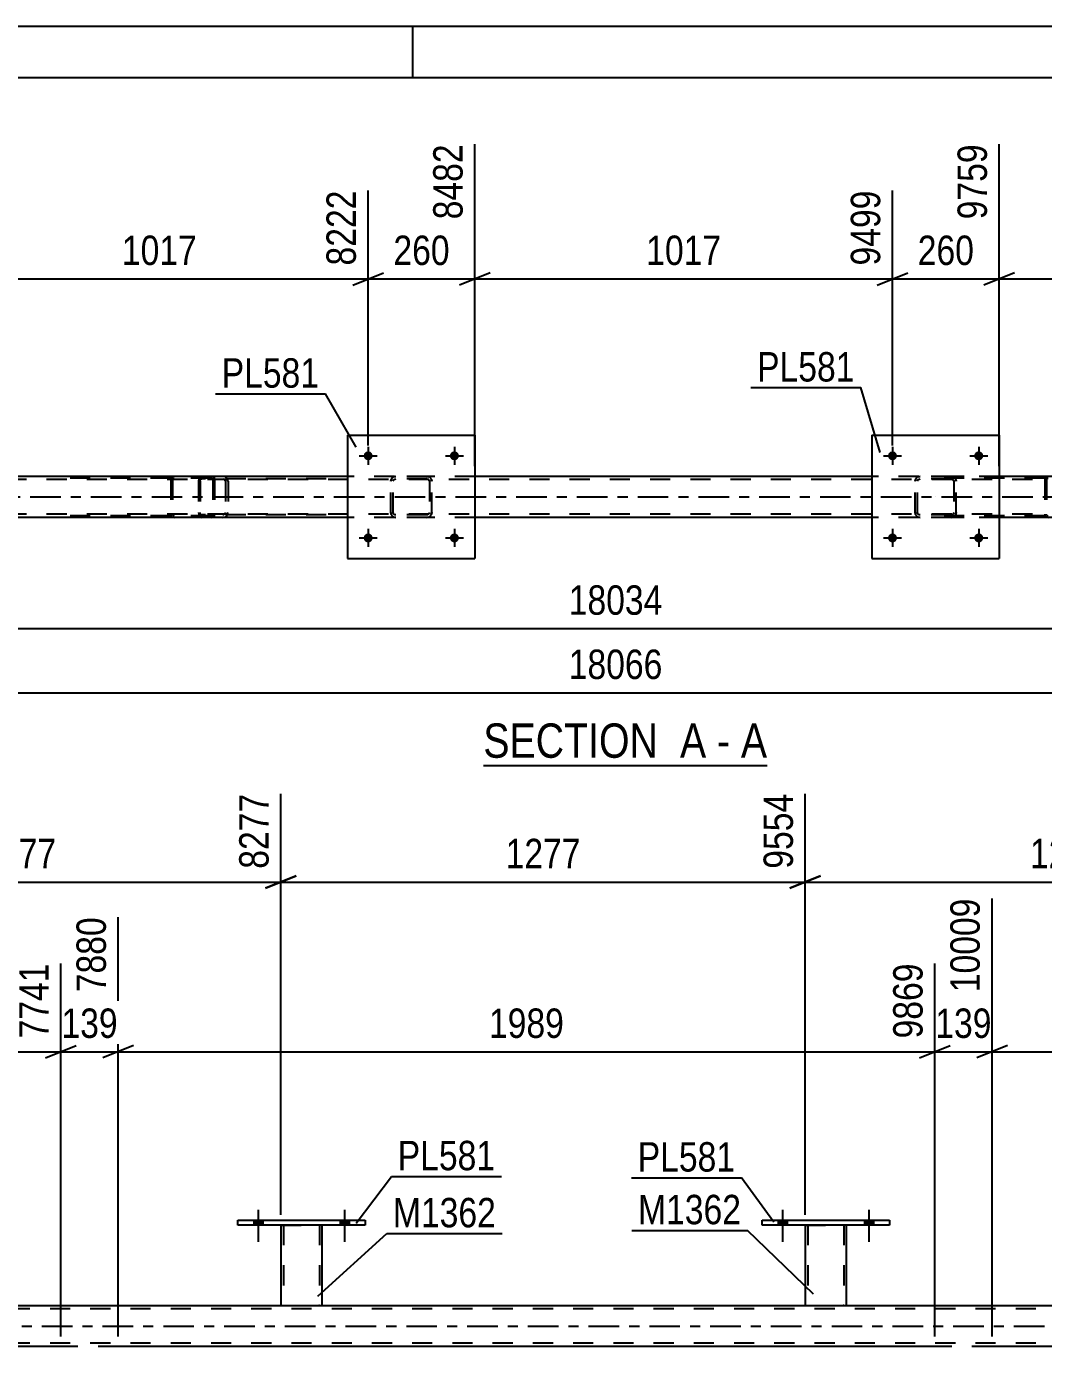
# Model space of a CAD drawing. Header units: millimetres. Extents: x 0 to 841, y 0 to 594.
# Drawn here: x 383.3 to 482.4, y 465.4 to 594 of the extents above; entities that cross this region are included whole.
import ezdxf

# ---------------------------------------------------------------- set-up
doc = ezdxf.new("R2010")
doc.units = ezdxf.units.MM
doc.linetypes.add('DXK_LINE_DOT2', pattern=[3.9198, 1.9599, -1.9599])
doc.linetypes.add('DXK_LINE_DOT3', pattern=[5.9187, 2.979, -0.9799, 0.9799, -0.9799])
doc.styles.add('Arial Narrow', font='ARIALN.TTF', dxfattribs={"height": 0.2})

# ---------------------------------------------------------------- blocks, each defined once
blk = doc.blocks.new('Unknown-318884897-1133')
at = {"color": 5, "linetype": 'Continuous'}
for p, q in [((841, 594), (0, 594)), ((421, 589), (421, 594)), ((836, 589), (5, 589))]:
    blk.add_line(p, q, dxfattribs=at)
blk = doc.blocks.new('Unknown-318884897-11 - 2837')
at = {"color": 6, "linetype": 'Continuous'}
blk.add_line((427.86, 522.01), (455.51, 522.01), dxfattribs=at)
at = {"color": 0, "linetype": 'Continuous'}
for points in [[(445.97, 522.76), (445.97, 526.26), (427.86, 526.26), (427.86, 522.76)], [(449.58, 522.76), (449.58, 526.26), (447.02, 526.26), (447.02, 522.76)], [(451.9, 522.76), (451.9, 526.26), (450.63, 526.26), (450.63, 522.76)], [(455.51, 522.76), (455.51, 526.26), (452.95, 526.26), (452.95, 522.76)]]:
    blk.add_wipeout(points, dxfattribs=at)
at = {"color": 7, "linetype": 'Continuous', "style": 'Arial Narrow'}
for s, p in [('SECTION ', (427.86, 522.76)), ('A', (447.02, 522.76)), ('A', (452.95, 522.76)), ('-', (450.63, 522.76))]:
    blk.add_text(s, height=3.34, dxfattribs=at).set_placement(p)
blk = doc.blocks.new('Bolt-318884897-2846 - 2837')
at = {"linetype": 'Continuous'}
for points in [[(417.08, 552.17, -1), (416.2, 552.17, -1)], [(425.48, 552.17, -1), (424.6, 552.17, -1)]]:
    blk.add_hatch(color=1, dxfattribs=at).paths.add_polyline_path(points)
at = {"color": 1, "linetype": 'Continuous'}
for p, q in [((416.64, 553.05), (416.64, 551.29)), ((425.04, 553.05), (425.04, 551.29)), ((415.76, 552.17), (417.52, 552.17)), ((424.16, 552.17), (425.92, 552.17))]:
    blk.add_line(p, q, dxfattribs=at)
blk = doc.blocks.new('Bolt-318884897-2845 - 2837')
at = {"linetype": 'Continuous'}
for points in [[(417.08, 544.17, -1), (416.2, 544.17, -1)], [(425.48, 544.17, -1), (424.6, 544.17, -1)]]:
    blk.add_hatch(color=1, dxfattribs=at).paths.add_polyline_path(points)
at = {"color": 1, "linetype": 'Continuous'}
for p, q in [((415.76, 544.17), (417.52, 544.17)), ((416.64, 545.05), (416.64, 543.29)), ((424.16, 544.17), (425.92, 544.17)), ((425.04, 545.05), (425.04, 543.29))]:
    blk.add_line(p, q, dxfattribs=at)
blk = doc.blocks.new('Bolt-318884897-2847 - 2837')
at = {"linetype": 'Continuous'}
for points in [[(468.16, 544.17, -1), (467.28, 544.17, -1)], [(476.56, 544.17, -1), (475.68, 544.17, -1)]]:
    blk.add_hatch(color=1, dxfattribs=at).paths.add_polyline_path(points)
at = {"color": 1, "linetype": 'Continuous'}
for p, q in [((466.84, 544.17), (468.6, 544.17)), ((467.72, 545.05), (467.72, 543.29)), ((475.24, 544.17), (477, 544.17)), ((476.12, 545.05), (476.12, 543.29))]:
    blk.add_line(p, q, dxfattribs=at)
blk = doc.blocks.new('Bolt-318884897-2848 - 2837')
at = {"linetype": 'Continuous'}
for points in [[(468.16, 552.17, -1), (467.28, 552.17, -1)], [(476.56, 552.17, -1), (475.68, 552.17, -1)]]:
    blk.add_hatch(color=1, dxfattribs=at).paths.add_polyline_path(points)
at = {"color": 1, "linetype": 'Continuous'}
for p, q in [((467.72, 553.05), (467.72, 551.29)), ((476.12, 553.05), (476.12, 551.29)), ((466.84, 552.17), (468.6, 552.17)), ((475.24, 552.17), (477, 552.17))]:
    blk.add_line(p, q, dxfattribs=at)
blk = doc.blocks.new('Part-318884897-2874 - 2837')
at = {"color": 7, "linetype": 'DXK_LINE_DOT2'}
for p, q in [((418.84, 549.69), (418.88, 549.87)), ((418.88, 549.87), (418.84, 549.69)), ((418.84, 546.65), (418.84, 549.69)), ((419.08, 549.69), (419.1, 549.78)), ((419.08, 546.65), (419.08, 549.69)), ((419.1, 549.78), (419.15, 549.86)), ((419.14, 550.13), (419.32, 550.17)), ((419.32, 550.17), (419.14, 550.13)), ((419.15, 549.86), (419.23, 549.91)), ((419.23, 549.91), (419.32, 549.93)), ((422.36, 550.17), (419.32, 550.17)), ((422.36, 549.93), (419.32, 549.93)), ((422.36, 550.17), (422.55, 550.13)), ((422.55, 550.13), (422.36, 550.17)), ((422.36, 549.93), (422.45, 549.91)), ((422.45, 549.91), (422.53, 549.86)), ((422.53, 549.86), (422.58, 549.78)), ((422.58, 549.78), (422.6, 549.69)), ((422.6, 549.69), (422.6, 546.65)), ((422.81, 549.87), (422.84, 549.69)), ((422.84, 549.69), (422.81, 549.87)), ((422.84, 546.65), (422.84, 549.69)), ((418.88, 546.46), (418.84, 546.65)), ((418.84, 546.65), (418.88, 546.46)), ((419.1, 546.55), (419.08, 546.65)), ((419.15, 546.48), (419.1, 546.55)), ((422.58, 546.55), (422.53, 546.48)), ((422.6, 546.65), (422.58, 546.55)), ((422.84, 546.65), (422.81, 546.46)), ((422.81, 546.46), (422.84, 546.65)), ((419.32, 546.17), (419.14, 546.2)), ((419.14, 546.2), (419.32, 546.17)), ((419.23, 546.42), (419.15, 546.48)), ((419.32, 546.41), (419.23, 546.42)), ((422.36, 546.41), (419.32, 546.41)), ((422.36, 546.17), (419.32, 546.17)), ((422.45, 546.42), (422.36, 546.41)), ((422.55, 546.2), (422.36, 546.17)), ((422.36, 546.17), (422.55, 546.2)), ((422.53, 546.48), (422.45, 546.42))]:
    blk.add_line(p, q, dxfattribs=at)
at = {"color": 7, "linetype": 'DXK_LINE_DOT3'}
blk.add_line((420.84, 548.17), (420.84, 548.17), dxfattribs=at)
at = {"color": 7, "linetype": 'DXK_LINE_DOT2'}
for centre, start, end in [((419.32, 549.69), 112.5, 157.5), ((419.32, 549.69), 112.5, 157.5), ((422.36, 549.69), 22.5, 67.5), ((422.36, 549.69), 22.5, 67.5), ((419.32, 546.65), 202.5, 247.5), ((419.32, 546.65), 202.5, 247.5), ((422.36, 546.65), 292.5, 337.5), ((422.36, 546.65), 292.5, 337.5)]:
    blk.add_arc(centre, 0.48, start, end, dxfattribs=at)
blk = doc.blocks.new('Part-318884897-2879 - 2837')
at = {"color": 2, "linetype": 'Continuous'}
for p, q in [((414.64, 554.17), (414.64, 542.17)), ((414.64, 554.17), (427.04, 554.17)), ((427.04, 554.17), (427.04, 542.17)), ((414.64, 542.17), (427.04, 542.17))]:
    blk.add_line(p, q, dxfattribs=at)
blk = doc.blocks.new('Part-318884897-2880 - 2837')
at = {"color": 7, "linetype": 'DXK_LINE_DOT2'}
for p, q in [((469.92, 549.69), (469.96, 549.87)), ((469.96, 549.87), (469.92, 549.69)), ((469.92, 546.65), (469.92, 549.69)), ((470.16, 549.69), (470.18, 549.78)), ((470.16, 546.65), (470.16, 549.69)), ((470.18, 549.78), (470.23, 549.86)), ((470.22, 550.13), (470.4, 550.17)), ((470.4, 550.17), (470.22, 550.13)), ((470.23, 549.86), (470.31, 549.91)), ((470.31, 549.91), (470.4, 549.93)), ((473.44, 550.17), (470.4, 550.17)), ((473.44, 549.93), (470.4, 549.93)), ((473.44, 550.17), (473.63, 550.13)), ((473.63, 550.13), (473.44, 550.17)), ((473.44, 549.93), (473.54, 549.91)), ((473.54, 549.91), (473.61, 549.86)), ((473.61, 549.86), (473.67, 549.78)), ((473.67, 549.78), (473.68, 549.69)), ((473.68, 549.69), (473.68, 546.65)), ((473.89, 549.87), (473.92, 549.69)), ((473.92, 549.69), (473.89, 549.87)), ((473.92, 546.65), (473.92, 549.69)), ((469.96, 546.46), (469.92, 546.65)), ((469.92, 546.65), (469.96, 546.46)), ((470.18, 546.55), (470.16, 546.65)), ((470.23, 546.48), (470.18, 546.55)), ((473.67, 546.55), (473.61, 546.48)), ((473.68, 546.65), (473.67, 546.55)), ((473.92, 546.65), (473.89, 546.46)), ((473.89, 546.46), (473.92, 546.65)), ((470.4, 546.17), (470.22, 546.2)), ((470.22, 546.2), (470.4, 546.17)), ((470.31, 546.42), (470.23, 546.48)), ((470.4, 546.41), (470.31, 546.42)), ((473.44, 546.41), (470.4, 546.41)), ((473.44, 546.17), (470.4, 546.17)), ((473.54, 546.42), (473.44, 546.41)), ((473.63, 546.2), (473.44, 546.17)), ((473.44, 546.17), (473.63, 546.2)), ((473.61, 546.48), (473.54, 546.42))]:
    blk.add_line(p, q, dxfattribs=at)
at = {"color": 7, "linetype": 'DXK_LINE_DOT3'}
blk.add_line((471.92, 548.17), (471.92, 548.17), dxfattribs=at)
at = {"color": 7, "linetype": 'DXK_LINE_DOT2'}
for centre, start, end in [((470.4, 549.69), 112.5, 157.5), ((470.4, 549.69), 112.5, 157.5), ((473.44, 549.69), 22.5, 67.5), ((473.44, 549.69), 22.5, 67.5), ((470.4, 546.65), 202.5, 247.5), ((470.4, 546.65), 202.5, 247.5), ((473.44, 546.65), 292.5, 337.5), ((473.44, 546.65), 292.5, 337.5)]:
    blk.add_arc(centre, 0.48, start, end, dxfattribs=at)
blk = doc.blocks.new('Part-318884897-2885 - 2837')
at = {"color": 2, "linetype": 'Continuous'}
for p, q in [((465.72, 554.17), (465.72, 542.17)), ((465.72, 554.17), (478.12, 554.17)), ((478.12, 554.17), (478.12, 542.17)), ((465.72, 542.17), (478.12, 542.17))]:
    blk.add_line(p, q, dxfattribs=at)
blk = doc.blocks.new('Part-318884897-2959 - 2837')
at = {"color": 7, "linetype": 'DXK_LINE_DOT2'}
for p, q in [((401.33, 550.17), (386, 550.17)), ((401.33, 550.01), (386, 550.01)), ((397.44, 549.97), (397.41, 549.85)), ((397.41, 549.85), (397.41, 546.49)), ((397.58, 549.85), (397.6, 549.91)), ((397.58, 549.85), (397.58, 546.49)), ((397.6, 549.91), (397.63, 549.96)), ((397.75, 550.17), (397.62, 550.14)), ((397.63, 549.96), (397.69, 549.99)), ((397.69, 549.99), (397.75, 550.01)), ((401.46, 550.14), (401.33, 550.17)), ((401.33, 550.01), (401.39, 549.99)), ((401.39, 549.99), (401.42, 549.98)), ((401.42, 549.98), (401.45, 549.96)), ((401.45, 549.96), (401.49, 549.91)), ((401.49, 549.91), (401.5, 549.85)), ((401.5, 549.85), (401.5, 546.49)), ((401.67, 549.85), (401.64, 549.97)), ((401.67, 549.85), (401.67, 546.49)), ((401.33, 546.33), (386, 546.33)), ((401.33, 546.17), (386, 546.17)), ((397.41, 546.49), (397.44, 546.36)), ((397.6, 546.43), (397.58, 546.49)), ((397.63, 546.37), (397.6, 546.43)), ((397.62, 546.19), (397.75, 546.17)), ((397.63, 546.37), (397.66, 546.35)), ((397.66, 546.35), (397.69, 546.34)), ((397.69, 546.34), (397.75, 546.33)), ((401.39, 546.34), (401.33, 546.33)), ((401.33, 546.17), (401.46, 546.19)), ((401.45, 546.37), (401.39, 546.34)), ((401.49, 546.43), (401.45, 546.37)), ((401.5, 546.49), (401.49, 546.43)), ((401.64, 546.36), (401.67, 546.49))]:
    blk.add_line(p, q, dxfattribs=at)
for centre, start, end in [((397.74, 549.83), 110.7583, 155.68), ((401.34, 549.83), 24.32, 69.2417), ((397.74, 546.5), 204.32, 249.2417), ((401.34, 546.5), 290.7583, 335.68)]:
    blk.add_arc(centre, 0.331, start, end, dxfattribs=at)
blk = doc.blocks.new('Part-318884897-2960 - 2837')
at = {"color": 7, "linetype": 'DXK_LINE_DOT2'}
for p, q in [((486.46, 550.17), (471.13, 550.17)), ((486.46, 550.01), (471.13, 550.01)), ((482.57, 549.97), (482.55, 549.85)), ((482.55, 549.85), (482.55, 546.49)), ((482.72, 549.85), (482.73, 549.91)), ((482.72, 549.85), (482.72, 546.49)), ((482.73, 549.91), (482.77, 549.96)), ((482.89, 550.17), (482.76, 550.14)), ((482.77, 549.96), (482.82, 549.99)), ((482.82, 549.99), (482.89, 550.01)), ((486.59, 550.14), (486.46, 550.17)), ((486.46, 550.01), (486.53, 549.99)), ((486.53, 549.99), (486.55, 549.98)), ((486.55, 549.98), (486.58, 549.96)), ((486.58, 549.96), (486.62, 549.91)), ((486.62, 549.91), (486.63, 549.85)), ((486.63, 549.85), (486.63, 546.49)), ((486.8, 549.85), (486.78, 549.97)), ((486.8, 549.85), (486.8, 546.49)), ((486.46, 546.33), (471.13, 546.33)), ((486.46, 546.17), (471.13, 546.17)), ((482.55, 546.49), (482.57, 546.36)), ((482.73, 546.43), (482.72, 546.49)), ((482.77, 546.37), (482.73, 546.43)), ((482.76, 546.19), (482.89, 546.17)), ((482.77, 546.37), (482.8, 546.35)), ((482.8, 546.35), (482.82, 546.34)), ((482.82, 546.34), (482.89, 546.33)), ((486.53, 546.34), (486.46, 546.33)), ((486.46, 546.17), (486.59, 546.19)), ((486.58, 546.37), (486.53, 546.34)), ((486.62, 546.43), (486.58, 546.37)), ((486.63, 546.49), (486.62, 546.43)), ((486.78, 546.36), (486.8, 546.49))]:
    blk.add_line(p, q, dxfattribs=at)
for centre, start, end in [((482.87, 549.83), 110.7583, 155.68), ((486.48, 549.83), 24.32, 69.2417), ((482.87, 546.5), 204.32, 249.2417), ((486.48, 546.5), 290.7583, 335.68)]:
    blk.add_arc(centre, 0.331, start, end, dxfattribs=at)
blk = doc.blocks.new('Part-318884897-2999 - 2837')
at = {"color": 7, "linetype": 'DXK_LINE_DOT2'}
for p, q in [((400.14, 549.87), (400.12, 549.69)), ((400.12, 549.69), (400.12, 546.65)), ((400.2, 550.03), (400.14, 549.87)), ((400.29, 550.13), (400.2, 550.03)), ((400.26, 549.69), (400.27, 549.78)), ((400.26, 549.69), (400.26, 546.65)), ((400.27, 549.78), (400.3, 549.86)), ((400.39, 550.17), (400.29, 550.13)), ((400.3, 549.86), (400.34, 549.91)), ((400.34, 549.91), (400.39, 549.93)), ((412.55, 550.17), (400.39, 550.17)), ((412.55, 549.93), (400.39, 549.93)), ((401.67, 549.93), (401.67, 550.17)), ((402.68, 550.13), (402.48, 550.17)), ((402.48, 549.93), (402.58, 549.91)), ((402.58, 549.91), (402.66, 549.86)), ((402.66, 549.86), (402.72, 549.78)), ((402.72, 549.78), (402.74, 549.69)), ((402.74, 549.69), (402.74, 546.65)), ((402.97, 549.77), (402.95, 549.87)), ((402.99, 549.69), (402.97, 549.77)), ((402.99, 549.69), (402.99, 546.65)), ((400.12, 546.65), (400.14, 546.46)), ((400.27, 546.55), (400.26, 546.65)), ((400.29, 546.51), (400.27, 546.55)), ((402.72, 546.55), (402.66, 546.48)), ((402.74, 546.65), (402.72, 546.55)), ((402.95, 546.46), (402.97, 546.58)), ((402.97, 546.58), (402.99, 546.65)), ((400.14, 546.46), (400.2, 546.31)), ((400.2, 546.31), (400.29, 546.2)), ((400.3, 546.48), (400.29, 546.51)), ((400.29, 546.2), (400.39, 546.17)), ((400.34, 546.42), (400.3, 546.48)), ((400.39, 546.41), (400.34, 546.42)), ((412.55, 546.41), (400.39, 546.41)), ((412.55, 546.17), (400.39, 546.17)), ((401.67, 546.17), (401.67, 546.41)), ((402.58, 546.42), (402.48, 546.41)), ((402.48, 546.17), (402.68, 546.2)), ((402.66, 546.48), (402.58, 546.42))]:
    blk.add_line(p, q, dxfattribs=at)
for centre, start, end in [((402.5, 549.67), 23.8494, 68.8059), ((402.5, 546.66), 291.1941, 336.1506)]:
    blk.add_arc(centre, 0.492, start, end, dxfattribs=at)
blk = doc.blocks.new('Part-318884897-3047 - 2837')
at = {"color": 7, "linetype": 'DXK_LINE_DOT2'}
for p, q in [((751.81, 549.85), (87.78, 549.85)), ((427.04, 550.17), (414.64, 550.17)), ((478.12, 550.17), (465.72, 550.17)), ((751.81, 546.49), (87.78, 546.49)), ((427.04, 546.17), (414.64, 546.17)), ((478.12, 546.17), (465.72, 546.17))]:
    blk.add_line(p, q, dxfattribs=at)
at = {"color": 2, "linetype": 'Continuous'}
for p, q in [((414.64, 550.17), (375.96, 550.17)), ((465.72, 550.17), (427.04, 550.17)), ((516.8, 550.17), (478.12, 550.17)), ((414.64, 546.17), (375.96, 546.17)), ((465.72, 546.17), (427.04, 546.17)), ((516.8, 546.17), (478.12, 546.17))]:
    blk.add_line(p, q, dxfattribs=at)
at = {"color": 7, "linetype": 'DXK_LINE_DOT3'}
blk.add_line((87.78, 548.17), (751.81, 548.17), dxfattribs=at)
blk = doc.blocks.new('Bolt-318884897-4094 - 3819')
at = {"linetype": 'Continuous'}
for points in [[(405.5, 477.24), (406.38, 477.24), (406.38, 477.72), (405.5, 477.72)], [(413.9, 477.24), (414.78, 477.24), (414.78, 477.72), (413.9, 477.72)]]:
    blk.add_hatch(color=1, dxfattribs=at).paths.add_polyline_path(points)
at = {"color": 1, "linetype": 'Continuous'}
for p, q in [((405.94, 478.72), (405.94, 475.6)), ((414.34, 478.72), (414.34, 475.6)), ((405.5, 477.72), (405.5, 477.24)), ((406.38, 477.72), (406.38, 477.24)), ((413.9, 477.72), (413.9, 477.24)), ((414.78, 477.72), (414.78, 477.24))]:
    blk.add_line(p, q, dxfattribs=at)
blk = doc.blocks.new('Part-318884897-4169 - 3819')
at = {"color": 2, "linetype": 'Continuous'}
for p, q in [((408.14, 477.24), (408.14, 469.4)), ((412.14, 477.24), (412.14, 469.4)), ((408.14, 469.4), (412.14, 469.4))]:
    blk.add_line(p, q, dxfattribs=at)
at = {"color": 7, "linetype": 'DXK_LINE_DOT2'}
for p, q in [((408.14, 477.24), (412.14, 477.24)), ((408.14, 477.24), (408.14, 477.24)), ((408.14, 477.24), (408.14, 477.24)), ((408.38, 477.24), (408.38, 469.4)), ((411.9, 477.24), (411.9, 469.4)), ((412.14, 477.24), (412.14, 477.24)), ((412.14, 477.24), (412.14, 477.24)), ((411.88, 469.4), (411.85, 469.4)), ((411.85, 469.4), (411.88, 469.4)), ((411.9, 469.4), (411.88, 469.4)), ((411.88, 469.4), (411.9, 469.4))]:
    blk.add_line(p, q, dxfattribs=at)
blk = doc.blocks.new('Part-318884897-4101 - 3819')
at = {"color": 2, "linetype": 'Continuous'}
for p, q in [((459.22, 477.24), (459.22, 469.4)), ((463.22, 477.24), (463.22, 469.4)), ((459.22, 469.4), (463.22, 469.4))]:
    blk.add_line(p, q, dxfattribs=at)
at = {"color": 7, "linetype": 'DXK_LINE_DOT2'}
for p, q in [((459.22, 477.24), (463.22, 477.24)), ((459.22, 477.24), (459.22, 477.24)), ((459.22, 477.24), (459.22, 477.24)), ((459.46, 477.24), (459.46, 469.4)), ((462.98, 477.24), (462.98, 469.4)), ((463.22, 477.24), (463.22, 477.24)), ((463.22, 477.24), (463.22, 477.24)), ((462.97, 469.4), (462.93, 469.4)), ((462.93, 469.4), (462.97, 469.4)), ((462.98, 469.4), (462.97, 469.4)), ((462.97, 469.4), (462.98, 469.4))]:
    blk.add_line(p, q, dxfattribs=at)
blk = doc.blocks.new('Part-318884897-3886 - 3819')
at = {"color": 2, "linetype": 'Continuous'}
for p, q in [((77.08, 469.4), (783.51, 469.4)), ((386.71, 465.4), (307.15, 465.4)), ((471.85, 465.4), (392.29, 465.4)), ((556.98, 465.4), (477.42, 465.4))]:
    blk.add_line(p, q, dxfattribs=at)
at = {"color": 7, "linetype": 'DXK_LINE_DOT2'}
for p, q in [((783.51, 469.08), (77.08, 469.08)), ((783.51, 465.72), (77.08, 465.72)), ((392.29, 465.4), (386.71, 465.4)), ((477.42, 465.4), (471.85, 465.4))]:
    blk.add_line(p, q, dxfattribs=at)
at = {"color": 7, "linetype": 'DXK_LINE_DOT3'}
blk.add_line((77.08, 467.4), (783.51, 467.4), dxfattribs=at)
blk = doc.blocks.new('Bolt-318884897-4095 - 3819')
at = {"linetype": 'Continuous'}
for points in [[(405.5, 477.24), (406.38, 477.24), (406.38, 477.72), (405.5, 477.72)], [(413.9, 477.24), (414.78, 477.24), (414.78, 477.72), (413.9, 477.72)]]:
    blk.add_hatch(color=1, dxfattribs=at).paths.add_polyline_path(points)
at = {"color": 1, "linetype": 'Continuous'}
for p, q in [((405.94, 478.72), (405.94, 475.6)), ((414.34, 478.72), (414.34, 475.6)), ((405.5, 477.72), (405.5, 477.24)), ((406.38, 477.72), (406.38, 477.24)), ((413.9, 477.72), (413.9, 477.24)), ((414.78, 477.72), (414.78, 477.24))]:
    blk.add_line(p, q, dxfattribs=at)
blk = doc.blocks.new('Part-318884897-4106 - 3819')
at = {"color": 2, "linetype": 'Continuous'}
for p, q in [((455.02, 477.72), (467.42, 477.72)), ((455.02, 477.24), (455.02, 477.72)), ((467.42, 477.24), (455.02, 477.24)), ((467.42, 477.72), (467.42, 477.24))]:
    blk.add_line(p, q, dxfattribs=at)
blk = doc.blocks.new('Bolt-318884897-4245 - 3819')
at = {"linetype": 'Continuous'}
for points in [[(456.58, 477.24), (457.46, 477.24), (457.46, 477.72), (456.58, 477.72)], [(464.98, 477.24), (465.86, 477.24), (465.86, 477.72), (464.98, 477.72)]]:
    blk.add_hatch(color=1, dxfattribs=at).paths.add_polyline_path(points)
at = {"color": 1, "linetype": 'Continuous'}
for p, q in [((457.02, 478.72), (457.02, 475.6)), ((465.42, 478.72), (465.42, 475.6)), ((456.58, 477.72), (456.58, 477.24)), ((457.46, 477.72), (457.46, 477.24)), ((464.98, 477.72), (464.98, 477.24)), ((465.86, 477.72), (465.86, 477.24))]:
    blk.add_line(p, q, dxfattribs=at)
blk = doc.blocks.new('Bolt-318884897-4246 - 3819')
at = {"linetype": 'Continuous'}
for points in [[(456.58, 477.24), (457.46, 477.24), (457.46, 477.72), (456.58, 477.72)], [(464.98, 477.24), (465.86, 477.24), (465.86, 477.72), (464.98, 477.72)]]:
    blk.add_hatch(color=1, dxfattribs=at).paths.add_polyline_path(points)
at = {"color": 1, "linetype": 'Continuous'}
for p, q in [((457.02, 478.72), (457.02, 475.6)), ((465.42, 478.72), (465.42, 475.6)), ((456.58, 477.72), (456.58, 477.24)), ((457.46, 477.72), (457.46, 477.24)), ((464.98, 477.72), (464.98, 477.24)), ((465.86, 477.72), (465.86, 477.24))]:
    blk.add_line(p, q, dxfattribs=at)
blk = doc.blocks.new('Part-318884897-4256 - 3819')
at = {"color": 2, "linetype": 'Continuous'}
for p, q in [((403.94, 477.72), (416.34, 477.72)), ((403.94, 477.24), (403.94, 477.72)), ((416.34, 477.24), (403.94, 477.24)), ((416.34, 477.72), (416.34, 477.24))]:
    blk.add_line(p, q, dxfattribs=at)
blk = doc.blocks.new('StraightDimension-318884897-3318 - 2837')
at = {"color": 7, "linetype": 'Continuous'}
for p, q in [((478.12, 551.17), (478.12, 582.52)), ((518.8, 553.17), (518.8, 579.85)), ((479.62, 570.01), (476.62, 568.81)), ((517.3, 568.81), (520.3, 570.01)), ((478.12, 569.41), (518.8, 569.41))]:
    blk.add_line(p, q, dxfattribs=at)
at = {"color": 0}
blk.add_wipeout([(502.72, 570.16), (502.72, 574.36), (494.21, 574.36), (494.21, 570.16)], dxfattribs=at)
at = {"color": 3, "style": 'Arial Narrow'}
blk.add_text('1017', height=2.863, dxfattribs=at).set_placement((494.81, 570.76))
at = {"color": 0, "linetype": 'Continuous'}
blk.add_wipeout([(518.2, 580.45), (514, 580.45), (514, 570.11), (518.2, 570.11)], dxfattribs=at)
at = {"color": 3, "linetype": 'Continuous', "style": 'Arial Narrow'}
blk.add_text('10776', height=2.863, rotation=90.0002, dxfattribs=at).set_placement((517.6, 570.71))
blk = doc.blocks.new('StraightDimension-318884897-3080 - 2837')
at = {"color": 7, "linetype": 'Continuous'}
blk.add_line((87.13, 529.08), (794.37, 529.08), dxfattribs=at)
at = {"color": 0}
blk.add_wipeout([(445.92, 529.83), (445.92, 534.03), (435.58, 534.03), (435.58, 529.83)], dxfattribs=at)
at = {"color": 3, "style": 'Arial Narrow'}
blk.add_text('18066', height=2.863, dxfattribs=at).set_placement((436.18, 530.43))
blk = doc.blocks.new('StraightDimension-318884897-3338 - 2837')
at = {"color": 7, "linetype": 'Continuous'}
for p, q in [((478.12, 551.17), (478.12, 582.52)), ((467.72, 553.17), (467.72, 578.02)), ((466.22, 568.81), (469.22, 570.01)), ((479.62, 570.01), (476.62, 568.81)), ((467.72, 569.41), (478.12, 569.41))]:
    blk.add_line(p, q, dxfattribs=at)
at = {"color": 0}
blk.add_wipeout([(476.27, 570.16), (476.27, 574.36), (469.58, 574.36), (469.58, 570.16)], dxfattribs=at)
at = {"color": 3, "style": 'Arial Narrow'}
blk.add_text('260', height=2.863, dxfattribs=at).set_placement((470.18, 570.76))
at = {"color": 0, "linetype": 'Continuous'}
blk.add_wipeout([(477.52, 583.12), (473.32, 583.12), (473.32, 574.61), (477.52, 574.61)], dxfattribs=at)
at = {"color": 3, "linetype": 'Continuous', "style": 'Arial Narrow'}
blk.add_text('9759', height=2.863, rotation=90.0002, dxfattribs=at).set_placement((476.92, 575.21))
blk = doc.blocks.new('StraightDimension-318884897-3358 - 2837')
at = {"color": 7, "linetype": 'Continuous'}
for p, q in [((427.04, 551.17), (427.04, 582.52)), ((467.72, 553.17), (467.72, 578.02)), ((428.54, 570.01), (425.54, 568.81)), ((466.22, 568.81), (469.22, 570.01)), ((427.04, 569.41), (467.72, 569.41))]:
    blk.add_line(p, q, dxfattribs=at)
at = {"color": 0}
blk.add_wipeout([(451.64, 570.16), (451.64, 574.36), (443.13, 574.36), (443.13, 570.16)], dxfattribs=at)
at = {"color": 3, "style": 'Arial Narrow'}
blk.add_text('1017', height=2.863, dxfattribs=at).set_placement((443.73, 570.76))
at = {"color": 0, "linetype": 'Continuous'}
blk.add_wipeout([(467.12, 578.62), (462.92, 578.62), (462.92, 570.11), (467.12, 570.11)], dxfattribs=at)
at = {"color": 3, "linetype": 'Continuous', "style": 'Arial Narrow'}
blk.add_text('9499', height=2.863, rotation=90.0002, dxfattribs=at).set_placement((466.52, 570.71))
blk = doc.blocks.new('StraightDimension-318884897-3378 - 2837')
at = {"color": 7, "linetype": 'Continuous'}
for p, q in [((427.04, 551.17), (427.04, 582.52)), ((416.64, 553.17), (416.64, 578.02)), ((415.14, 568.81), (418.14, 570.01)), ((428.54, 570.01), (425.54, 568.81)), ((416.64, 569.41), (427.04, 569.41))]:
    blk.add_line(p, q, dxfattribs=at)
at = {"color": 0}
blk.add_wipeout([(425.18, 570.16), (425.18, 574.36), (418.5, 574.36), (418.5, 570.16)], dxfattribs=at)
at = {"color": 3, "style": 'Arial Narrow'}
blk.add_text('260', height=2.863, dxfattribs=at).set_placement((419.1, 570.76))
at = {"color": 0, "linetype": 'Continuous'}
blk.add_wipeout([(426.44, 583.12), (422.24, 583.12), (422.24, 574.61), (426.44, 574.61)], dxfattribs=at)
at = {"color": 3, "linetype": 'Continuous', "style": 'Arial Narrow'}
blk.add_text('8482', height=2.863, rotation=90.0002, dxfattribs=at).set_placement((425.84, 575.21))
blk = doc.blocks.new('StraightDimension-318884897-3398 - 2837')
at = {"color": 7, "linetype": 'Continuous'}
for p, q in [((375.96, 551.17), (375.96, 582.52)), ((416.64, 553.17), (416.64, 578.02)), ((377.46, 570.01), (374.46, 568.81)), ((415.14, 568.81), (418.14, 570.01)), ((375.96, 569.41), (416.64, 569.41))]:
    blk.add_line(p, q, dxfattribs=at)
at = {"color": 0}
blk.add_wipeout([(400.56, 570.16), (400.56, 574.36), (392.05, 574.36), (392.05, 570.16)], dxfattribs=at)
at = {"color": 3, "style": 'Arial Narrow'}
blk.add_text('1017', height=2.863, dxfattribs=at).set_placement((392.65, 570.76))
at = {"color": 0, "linetype": 'Continuous'}
blk.add_wipeout([(416.04, 578.62), (411.84, 578.62), (411.84, 570.11), (416.04, 570.11)], dxfattribs=at)
at = {"color": 3, "linetype": 'Continuous', "style": 'Arial Narrow'}
blk.add_text('8222', height=2.863, rotation=90.0002, dxfattribs=at).set_placement((415.44, 570.71))
blk = doc.blocks.new('StraightDimension-318884897-3648 - 2837')
at = {"color": 7, "linetype": 'Continuous'}
blk.add_line((87.77, 535.34), (793.73, 535.34), dxfattribs=at)
at = {"color": 0}
blk.add_wipeout([(445.92, 536.09), (445.92, 540.29), (435.58, 540.29), (435.58, 536.09)], dxfattribs=at)
at = {"color": 3, "style": 'Arial Narrow'}
blk.add_text('18034', height=2.863, dxfattribs=at).set_placement((436.18, 536.69))
blk = doc.blocks.new('StraightDimension-318884897-4453 - 3819')
at = {"color": 7, "linetype": 'Continuous'}
for p, q in [((477.42, 466.4), (477.42, 509.06)), ((471.85, 466.4), (471.85, 502.73)), ((470.35, 493.52), (473.35, 494.72)), ((471.85, 494.12), (477.42, 494.12)), ((478.92, 494.72), (475.92, 493.52))]:
    blk.add_line(p, q, dxfattribs=at)
at = {"color": 0}
blk.add_wipeout([(477.98, 494.87), (477.98, 499.07), (471.29, 499.07), (471.29, 494.87)], dxfattribs=at)
at = {"color": 3, "style": 'Arial Narrow'}
blk.add_text('139', height=2.863, dxfattribs=at).set_placement((471.89, 495.47))
at = {"color": 0, "linetype": 'Continuous'}
blk.add_wipeout([(476.82, 509.66), (472.62, 509.66), (472.62, 499.32), (476.82, 499.32)], dxfattribs=at)
at = {"color": 3, "linetype": 'Continuous', "style": 'Arial Narrow'}
blk.add_text('10009', height=2.863, rotation=90.0002, dxfattribs=at).set_placement((476.22, 499.92))
blk = doc.blocks.new('StraightDimension-318884897-4434 - 3819')
at = {"color": 7, "linetype": 'Continuous'}
for p, q in [((477.42, 466.4), (477.42, 509.06)), ((556.98, 466.4), (556.98, 504.56)), ((478.92, 494.72), (475.92, 493.52)), ((477.42, 494.12), (556.98, 494.12)), ((555.48, 493.52), (558.48, 494.72))]:
    blk.add_line(p, q, dxfattribs=at)
at = {"color": 0}
blk.add_wipeout([(521.46, 494.87), (521.46, 499.07), (512.95, 499.07), (512.95, 494.87)], dxfattribs=at)
at = {"color": 3, "style": 'Arial Narrow'}
blk.add_text('1989', height=2.863, dxfattribs=at).set_placement((513.55, 495.47))
at = {"color": 0, "linetype": 'Continuous'}
blk.add_wipeout([(556.38, 505.16), (552.18, 505.16), (552.18, 494.82), (556.38, 494.82)], dxfattribs=at)
at = {"color": 3, "linetype": 'Continuous', "style": 'Arial Narrow'}
blk.add_text('11998', height=2.863, rotation=90.0002, dxfattribs=at).set_placement((555.78, 495.42))
blk = doc.blocks.new('StraightDimension-318884897-4472 - 3819')
at = {"color": 7, "linetype": 'Continuous'}
for p, q in [((392.29, 466.4), (392.29, 507.23)), ((471.85, 466.4), (471.85, 502.73)), ((393.79, 494.72), (390.79, 493.52)), ((392.29, 494.12), (471.85, 494.12)), ((470.35, 493.52), (473.35, 494.72))]:
    blk.add_line(p, q, dxfattribs=at)
at = {"color": 0}
blk.add_wipeout([(436.32, 494.87), (436.32, 499.07), (427.81, 499.07), (427.81, 494.87)], dxfattribs=at)
at = {"color": 3, "style": 'Arial Narrow'}
blk.add_text('1989', height=2.863, dxfattribs=at).set_placement((428.41, 495.47))
at = {"color": 0, "linetype": 'Continuous'}
blk.add_wipeout([(471.25, 503.33), (467.05, 503.33), (467.05, 494.82), (471.25, 494.82)], dxfattribs=at)
at = {"color": 3, "linetype": 'Continuous', "style": 'Arial Narrow'}
blk.add_text('9869', height=2.863, rotation=90.0002, dxfattribs=at).set_placement((470.65, 495.42))
blk = doc.blocks.new('StraightDimension-318884897-4491 - 3819')
at = {"color": 7, "linetype": 'Continuous'}
for p, q in [((392.29, 466.4), (392.29, 507.23)), ((386.71, 466.4), (386.71, 502.73)), ((385.21, 493.52), (388.21, 494.72)), ((386.71, 494.12), (392.29, 494.12)), ((393.79, 494.72), (390.79, 493.52))]:
    blk.add_line(p, q, dxfattribs=at)
at = {"color": 0}
blk.add_wipeout([(392.84, 494.87), (392.84, 499.07), (386.16, 499.07), (386.16, 494.87)], dxfattribs=at)
at = {"color": 3, "style": 'Arial Narrow'}
blk.add_text('139', height=2.863, dxfattribs=at).set_placement((386.76, 495.47))
at = {"color": 0, "linetype": 'Continuous'}
blk.add_wipeout([(391.69, 507.83), (387.49, 507.83), (387.49, 499.32), (391.69, 499.32)], dxfattribs=at)
at = {"color": 3, "linetype": 'Continuous', "style": 'Arial Narrow'}
blk.add_text('7880', height=2.863, rotation=90.0002, dxfattribs=at).set_placement((391.09, 499.92))
blk = doc.blocks.new('StraightDimension-318884897-4510 - 3819')
at = {"color": 7, "linetype": 'Continuous'}
for p, q in [((307.15, 466.4), (307.15, 507.23)), ((386.71, 466.4), (386.71, 502.73)), ((308.65, 494.72), (305.65, 493.52)), ((307.15, 494.12), (386.71, 494.12)), ((385.21, 493.52), (388.21, 494.72))]:
    blk.add_line(p, q, dxfattribs=at)
at = {"color": 0}
blk.add_wipeout([(351.19, 494.87), (351.19, 499.07), (342.68, 499.07), (342.68, 494.87)], dxfattribs=at)
at = {"color": 3, "style": 'Arial Narrow'}
blk.add_text('1989', height=2.863, dxfattribs=at).set_placement((343.28, 495.47))
at = {"color": 0, "linetype": 'Continuous'}
blk.add_wipeout([(386.11, 503.33), (381.91, 503.33), (381.91, 494.82), (386.11, 494.82)], dxfattribs=at)
at = {"color": 3, "linetype": 'Continuous', "style": 'Arial Narrow'}
blk.add_text('7741', height=2.863, rotation=90.0002, dxfattribs=at).set_placement((385.51, 495.42))
blk = doc.blocks.new('StraightDimension-318884897-5154 - 3819')
at = {"color": 7, "linetype": 'Continuous'}
for p, q in [((357.06, 478.24), (357.06, 519.26)), ((408.14, 478.24), (408.14, 519.26)), ((358.56, 511.25), (355.56, 510.05)), ((357.06, 510.65), (408.14, 510.65)), ((406.64, 510.05), (409.64, 511.25))]:
    blk.add_line(p, q, dxfattribs=at)
at = {"color": 0}
blk.add_wipeout([(386.86, 511.4), (386.86, 515.6), (378.35, 515.6), (378.35, 511.4)], dxfattribs=at)
at = {"color": 3, "style": 'Arial Narrow'}
blk.add_text('1277', height=2.863, dxfattribs=at).set_placement((378.95, 512))
at = {"color": 0, "linetype": 'Continuous'}
blk.add_wipeout([(407.54, 519.86), (403.34, 519.86), (403.34, 511.35), (407.54, 511.35)], dxfattribs=at)
at = {"color": 3, "linetype": 'Continuous', "style": 'Arial Narrow'}
blk.add_text('8277', height=2.863, rotation=90.0002, dxfattribs=at).set_placement((406.94, 511.95))
blk = doc.blocks.new('StraightDimension-318884897-5164 - 3819')
at = {"color": 7, "linetype": 'Continuous'}
for p, q in [((408.14, 478.24), (408.14, 519.26)), ((459.22, 478.24), (459.22, 519.26)), ((409.64, 511.25), (406.64, 510.05)), ((408.14, 510.65), (459.22, 510.65)), ((457.72, 510.05), (460.72, 511.25))]:
    blk.add_line(p, q, dxfattribs=at)
at = {"color": 0}
blk.add_wipeout([(437.94, 511.4), (437.94, 515.6), (429.43, 515.6), (429.43, 511.4)], dxfattribs=at)
at = {"color": 3, "style": 'Arial Narrow'}
blk.add_text('1277', height=2.863, dxfattribs=at).set_placement((430.03, 512))
at = {"color": 0, "linetype": 'Continuous'}
blk.add_wipeout([(458.62, 519.86), (454.42, 519.86), (454.42, 511.35), (458.62, 511.35)], dxfattribs=at)
at = {"color": 3, "linetype": 'Continuous', "style": 'Arial Narrow'}
blk.add_text('9554', height=2.863, rotation=90.0002, dxfattribs=at).set_placement((458.02, 511.95))
blk = doc.blocks.new('StraightDimension-318884897-5174 - 3819')
at = {"color": 7, "linetype": 'Continuous'}
for p, q in [((510.3, 478.24), (510.3, 521.09)), ((459.22, 478.24), (459.22, 519.26)), ((460.72, 511.25), (457.72, 510.05)), ((459.22, 510.65), (510.3, 510.65)), ((508.8, 510.05), (511.8, 511.25))]:
    blk.add_line(p, q, dxfattribs=at)
at = {"color": 0}
blk.add_wipeout([(489.02, 511.4), (489.02, 515.6), (480.51, 515.6), (480.51, 511.4)], dxfattribs=at)
at = {"color": 3, "style": 'Arial Narrow'}
blk.add_text('1277', height=2.863, dxfattribs=at).set_placement((481.11, 512))
at = {"color": 0, "linetype": 'Continuous'}
blk.add_wipeout([(509.7, 521.69), (505.5, 521.69), (505.5, 511.35), (509.7, 511.35)], dxfattribs=at)
at = {"color": 3, "linetype": 'Continuous', "style": 'Arial Narrow'}
blk.add_text('10831', height=2.863, rotation=90.0002, dxfattribs=at).set_placement((509.1, 511.95))
blk = doc.blocks.new('Mark-318884897-2875 - 2837')
at = {"color": 0}
blk.add_wipeout([(411.87, 558.81), (411.87, 561.81), (402.37, 561.81), (402.37, 558.81)], dxfattribs=at)
blk.add_wipeout([(411.87, 558.81), (411.87, 561.81), (402.37, 561.81), (402.37, 558.81)], dxfattribs=at)
at = {"color": 30, "linetype": 'Continuous'}
for p in [(401.77, 558.21), (415.47, 553.02)]:
    blk.add_line(p, (412.47, 558.21), dxfattribs=at)
at = {"color": 3, "style": 'Arial Narrow'}
blk.add_text('PL581', height=2.863, dxfattribs=at).set_placement((402.37, 558.81))
blk = doc.blocks.new('Mark-318884897-2881 - 2837')
at = {"color": 0}
blk.add_wipeout([(464.03, 559.41), (464.03, 562.41), (454.53, 562.41), (454.53, 559.41)], dxfattribs=at)
blk.add_wipeout([(464.03, 559.41), (464.03, 562.41), (454.53, 562.41), (454.53, 559.41)], dxfattribs=at)
at = {"color": 30, "linetype": 'Continuous'}
for p in [(453.93, 558.81), (466.51, 552.49)]:
    blk.add_line(p, (464.63, 558.81), dxfattribs=at)
at = {"color": 3, "style": 'Arial Narrow'}
blk.add_text('PL581', height=2.863, dxfattribs=at).set_placement((454.53, 559.41))
blk = doc.blocks.new('Mark-318884897-4097 - 3819')
at = {"color": 0}
blk.add_wipeout([(452.99, 477.32), (452.99, 480.32), (442.93, 480.32), (442.93, 477.32)], dxfattribs=at)
blk.add_wipeout([(452.99, 477.32), (452.99, 480.32), (442.93, 480.32), (442.93, 477.32)], dxfattribs=at)
at = {"color": 30, "linetype": 'Continuous'}
for p in [(442.33, 476.72), (460.04, 470.52)]:
    blk.add_line(p, (453.59, 476.72), dxfattribs=at)
at = {"color": 3, "style": 'Arial Narrow'}
blk.add_text('M1362', height=2.863, dxfattribs=at).set_placement((442.93, 477.32))
blk = doc.blocks.new('Mark-318884897-4102 - 3819')
at = {"color": 0}
blk.add_wipeout([(452.41, 482.45), (452.41, 485.45), (442.9, 485.45), (442.9, 482.45)], dxfattribs=at)
blk.add_wipeout([(452.41, 482.45), (452.41, 485.45), (442.9, 485.45), (442.9, 482.45)], dxfattribs=at)
at = {"color": 30, "linetype": 'Continuous'}
for p in [(442.3, 481.85), (456.15, 477.51)]:
    blk.add_line(p, (453.01, 481.85), dxfattribs=at)
at = {"color": 3, "style": 'Arial Narrow'}
blk.add_text('PL581', height=2.863, dxfattribs=at).set_placement((442.9, 482.45))
blk = doc.blocks.new('Mark-318884897-4165 - 3819')
at = {"color": 0}
blk.add_wipeout([(429.1, 477.02), (429.1, 480.02), (419.05, 480.02), (419.05, 477.02)], dxfattribs=at)
blk.add_wipeout([(429.1, 477.02), (429.1, 480.02), (419.05, 480.02), (419.05, 477.02)], dxfattribs=at)
at = {"color": 30, "linetype": 'Continuous'}
for p, q in [((411.74, 470.3), (418.45, 476.42)), ((418.45, 476.42), (429.7, 476.42))]:
    blk.add_line(p, q, dxfattribs=at)
at = {"color": 3, "style": 'Arial Narrow'}
blk.add_text('M1362', height=2.863, dxfattribs=at).set_placement((419.05, 477.02))
blk = doc.blocks.new('Mark-318884897-4252 - 3819')
at = {"color": 0}
blk.add_wipeout([(429.02, 482.58), (429.02, 485.58), (419.52, 485.58), (419.52, 482.58)], dxfattribs=at)
blk.add_wipeout([(429.02, 482.58), (429.02, 485.58), (419.52, 485.58), (419.52, 482.58)], dxfattribs=at)
at = {"color": 30, "linetype": 'Continuous'}
for p, q in [((415.46, 477.43), (418.92, 481.98)), ((418.92, 481.98), (429.62, 481.98))]:
    blk.add_line(p, q, dxfattribs=at)
at = {"color": 3, "style": 'Arial Narrow'}
blk.add_text('PL581', height=2.863, dxfattribs=at).set_placement((419.52, 482.58))

msp = doc.modelspace()

# ---------------------------------------------------------------- block references
for name in ['Unknown-318884897-1133', 'Part-318884897-2879 - 2837', 'Bolt-318884897-2846 - 2837', 'Part-318884897-2885 - 2837', 'Bolt-318884897-2848 - 2837', 'Part-318884897-3047 - 2837', 'Part-318884897-2959 - 2837', 'Part-318884897-2999 - 2837', 'Part-318884897-2874 - 2837', 'Part-318884897-2880 - 2837', 'Part-318884897-2960 - 2837', 'Bolt-318884897-2845 - 2837', 'Bolt-318884897-2847 - 2837', 'Bolt-318884897-4094 - 3819', 'Bolt-318884897-4095 - 3819', 'Bolt-318884897-4245 - 3819', 'Bolt-318884897-4246 - 3819', 'Part-318884897-4256 - 3819', 'Part-318884897-4169 - 3819', 'Part-318884897-4106 - 3819', 'Part-318884897-4101 - 3819', 'Part-318884897-3886 - 3819']:
    msp.add_blockref(name, (0, 0))

# ---------------------------------------------------------------- next in the draw order: block references
for name in ['StraightDimension-318884897-3318 - 2837', 'Unknown-318884897-11 - 2837', 'StraightDimension-318884897-4453 - 3819']:
    msp.add_blockref(name, (0, 0))

# ---------------------------------------------------------------- next in the draw order: block references
for name in ['StraightDimension-318884897-3338 - 2837', 'StraightDimension-318884897-3080 - 2837', 'StraightDimension-318884897-4434 - 3819', 'StraightDimension-318884897-4472 - 3819']:
    msp.add_blockref(name, (0, 0))

# ---------------------------------------------------------------- next in the draw order: block references
for name in ['StraightDimension-318884897-3358 - 2837', 'StraightDimension-318884897-3648 - 2837', 'StraightDimension-318884897-4491 - 3819']:
    msp.add_blockref(name, (0, 0))

# ---------------------------------------------------------------- next in the draw order: block references
for name in ['StraightDimension-318884897-3378 - 2837', 'Mark-318884897-2881 - 2837', 'StraightDimension-318884897-4510 - 3819']:
    msp.add_blockref(name, (0, 0))

# ---------------------------------------------------------------- next in the draw order: block references
for name in ['StraightDimension-318884897-3398 - 2837', 'StraightDimension-318884897-5154 - 3819']:
    msp.add_blockref(name, (0, 0))

# ---------------------------------------------------------------- next in the draw order: block references
for name in ['Mark-318884897-2875 - 2837', 'StraightDimension-318884897-5164 - 3819']:
    msp.add_blockref(name, (0, 0))

# ---------------------------------------------------------------- next in the draw order: block references
for name in ['StraightDimension-318884897-5174 - 3819', 'Mark-318884897-4165 - 3819']:
    msp.add_blockref(name, (0, 0))

# ---------------------------------------------------------------- next in the draw order: block references
for name in ['Mark-318884897-4252 - 3819', 'Mark-318884897-4097 - 3819']:
    msp.add_blockref(name, (0, 0))

# ---------------------------------------------------------------- next in the draw order: block references
msp.add_blockref('Mark-318884897-4102 - 3819', (0, 0))

doc.saveas('drawing.dxf')
